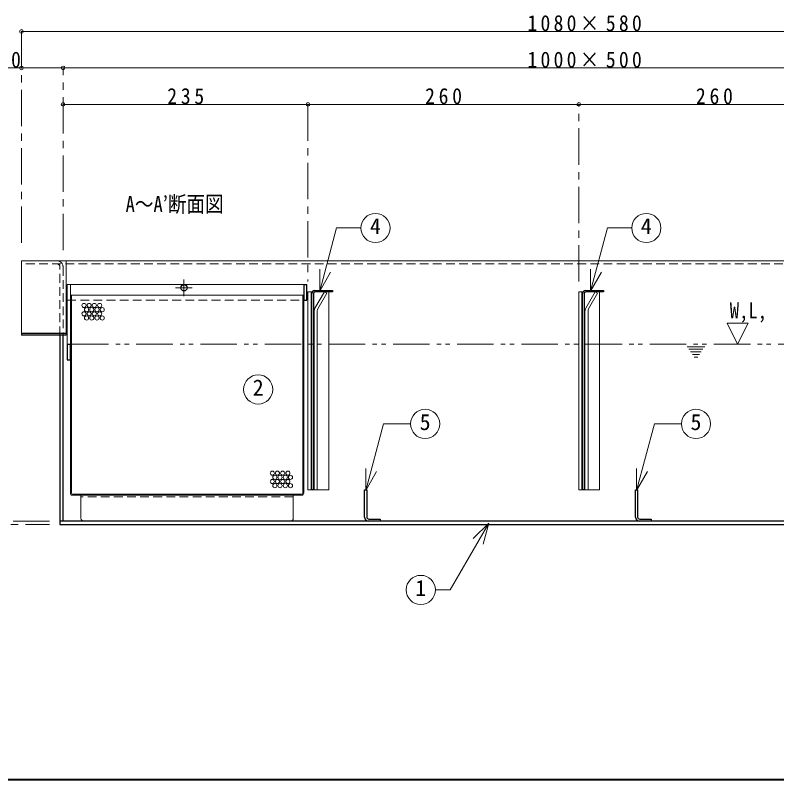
# Model space of a CAD drawing. Units: millimetres at full size, sheet at 1:7. Extents: x -1487 to 1348, y -983 to 984.
# Drawn here: x -846 to -115, y -983 to -250 of the extents above; entities that cross this region are included whole.
import ezdxf
from ezdxf.enums import TextEntityAlignment as Align

# ---------------------------------------------------------------- set-up
doc = ezdxf.new("R2010")
doc.units = ezdxf.units.MM
doc.header["$LTSCALE"] = 7
doc.header["$PDMODE"] = 32
doc.header["$PDSIZE"] = 3.5
for name, pattern in [('CHAIN1', [8, 5, -1, 1, -1]), ('DASHED1', [1.8, 1.2, -0.6]), ('DOUBLE_CHAIN1', [8.8, 5, -1, 0.6, -0.6, 0.6, -1])]:
    doc.linetypes.add(name, pattern=pattern)
doc.layers.add('0-A', color=4, linetype='Continuous', lineweight=9)
doc.styles.add('ＭＳ ゴシック', font='')
doc.styles.get('ＭＳ ゴシック').set_extended_font_data('MS Gothic')

msp = doc.modelspace()

# ---------------------------------------------------------------- linework, layer by layer
at = {"layer": '0-A', "linetype": 'CHAIN1'}
for p, q in [((-839.857, -265.487), (-839.857, -475.487)), ((-799.857, -475.487), (-799.857, -300.487)), ((-564.857, -335.487), (-564.857, -505.487)), ((-304.857, -505.487), (-304.857, -335.487)), ((-683.846, -503.487), (-683.846, -519.487)), ((-691.846, -511.487), (-675.846, -511.487)), ((-1059.857, -738.487), (-812.857, -738.487)), ((-812.857, -735.487), (-1024.857, -735.487))]:
    msp.add_line(p, q, dxfattribs=at)
at = {"layer": '0-A'}
for p, q in [((240.143, -265.487), (-839.857, -265.487)), ((-874.857, -300.487), (-799.857, -300.487)), ((200.143, -300.487), (-799.857, -300.487)), ((-799.857, -335.487), (-564.857, -335.487)), ((-564.857, -335.487), (-304.857, -335.487)), ((-304.857, -335.487), (-44.857, -335.487)), ((206.143, -485.487), (-796.857, -485.487)), ((-792.857, -508.487), (-568.846, -508.487)), ((-569.846, -518.487), (-791.857, -518.487)), ((-561.857, -515.487), (-560.705, -515.487)), ((-544.857, -705.487), (-544.857, -515.487)), ((-301.857, -515.487), (-300.705, -515.487)), ((-284.857, -705.487), (-284.857, -515.487)), ((-561.857, -705.487), (-561.107, -705.487)), ((-558.857, -705.487), (-559.607, -705.487)), ((-555.857, -705.487), (-544.857, -705.487)), ((-301.857, -705.487), (-301.107, -705.487)), ((-298.857, -705.487), (-299.607, -705.487)), ((-295.857, -705.487), (-284.857, -705.487))]:
    msp.add_line(p, q, dxfattribs=at)
at = {"layer": '0-A', "color": 7, "lineweight": 18}
for p, q in [((-553.532, -514.607), (-537.324, -454.12)), ((-514.011, -454.12), (-537.324, -454.12)), ((-293.532, -514.607), (-277.324, -454.12)), ((-254.011, -454.12), (-277.324, -454.12)), ((-839.857, -485.487), (-839.857, -555.487)), ((-796.857, -485.487), (-839.857, -485.487)), ((-796.857, -485.487), (-796.857, -555.487)), ((-553.532, -514.607), (-553.532, -493.607)), ((-553.532, -514.607), (-543.032, -496.421)), ((-293.532, -514.607), (-293.532, -493.607)), ((-293.532, -514.607), (-283.032, -496.421)), ((-795.857, -508.487), (-792.857, -508.487)), ((-795.857, -508.487), (-795.857, -565.487)), ((-792.857, -565.487), (-792.857, -508.487)), ((-792.857, -518.487), (-791.857, -518.487)), ((-791.857, -708.487), (-791.857, -518.487)), ((-569.846, -518.487), (-568.846, -518.487)), ((-569.846, -708.487), (-569.846, -518.487)), ((-561.857, -515.487), (-564.857, -515.487)), ((-564.857, -515.487), (-564.857, -705.487)), ((-561.857, -515.487), (-561.857, -705.487)), ((-558.054, -531.095), (-549.042, -515.487)), ((-546.792, -516.786), (-555.455, -531.791)), ((-549.042, -515.487), (-546.792, -516.786)), ((-301.857, -515.487), (-304.857, -515.487)), ((-304.857, -515.487), (-304.857, -705.487)), ((-301.857, -515.487), (-301.857, -705.487)), ((-298.054, -531.095), (-289.042, -515.487)), ((-286.792, -516.786), (-295.455, -531.791)), ((-289.042, -515.487), (-286.792, -516.786)), ((-568.846, -708.487), (-568.846, -523.487)), ((-558.857, -705.487), (-558.857, -534.095)), ((-555.857, -533.291), (-555.857, -705.487)), ((-298.857, -705.487), (-298.857, -534.095)), ((-295.857, -533.291), (-295.857, -705.487)), ((-792.857, -708.487), (-792.857, -580.487)), ((-509.37, -705.932), (-492.268, -642.105)), ((-492.268, -642.105), (-466.313, -642.105)), ((-249.37, -705.932), (-232.268, -642.105)), ((-232.268, -642.105), (-206.313, -642.105)), ((-509.37, -705.932), (-509.37, -684.932)), ((-509.37, -705.932), (-498.87, -687.745)), ((-249.37, -705.932), (-249.37, -684.932)), ((-249.37, -705.932), (-238.87, -687.745)), ((-570.846, -709.487), (-790.857, -709.487)), ((-570.846, -710.487), (-790.857, -710.487)), ((-782.857, -732.487), (-782.857, -710.487)), ((-578.846, -732.487), (-578.846, -710.487)), ((-564.857, -705.487), (-561.857, -705.487)), ((-558.857, -705.487), (-555.857, -705.487)), ((-304.857, -705.487), (-301.857, -705.487)), ((-298.857, -705.487), (-295.857, -705.487)), ((-391.324, -737.35), (-406.173, -752.199)), ((-391.324, -737.35), (-396.759, -757.634))]:
    msp.add_line(p, q, dxfattribs=at)
at = {"layer": '0-A', "color": 7, "linetype": 'DASHED1', "lineweight": 18}
for p, q in [((206.143, -488.487), (-839.857, -488.487)), ((-802.857, -556.987), (-802.857, -491.487)), ((-799.857, -491.487), (-799.857, -556.987))]:
    msp.add_line(p, q, dxfattribs=at)
at = {"layer": '0-A', "color": 5, "lineweight": 25}
for p, q in [((-568.846, -508.487), (-565.857, -508.487)), ((-568.846, -508.487), (-568.846, -523.487)), ((-565.857, -523.487), (-565.857, -508.487)), ((-561.107, -705.487), (-561.107, -516.987)), ((-559.607, -516.987), (-559.607, -705.487)), ((-541.107, -515.487), (-558.167, -515.487)), ((-558.107, -513.987), (-541.107, -513.987)), ((-541.107, -513.987), (-541.107, -515.487)), ((-301.107, -705.487), (-301.107, -516.987)), ((-299.607, -516.987), (-299.607, -705.487)), ((-281.107, -515.487), (-298.167, -515.487)), ((-298.107, -513.987), (-281.107, -513.987)), ((-281.107, -513.987), (-281.107, -515.487)), ((-568.846, -523.487), (-565.857, -523.487)), ((-839.857, -555.487), (-839.857, -556.987)), ((-796.857, -555.487), (-839.857, -555.487)), ((-802.857, -556.987), (-802.857, -738.487)), ((-799.857, -735.487), (-799.857, -556.987)), ((-795.857, -565.487), (-795.857, -580.487)), ((-795.857, -565.487), (-792.857, -565.487)), ((-792.857, -580.487), (-792.857, -565.487)), ((-795.857, -580.487), (-792.857, -580.487)), ((-559.607, -705.487), (-561.107, -705.487)), ((-510.357, -731.487), (-510.357, -705.487)), ((-510.357, -705.487), (-508.357, -705.487)), ((-508.357, -705.487), (-508.357, -731.487)), ((-299.607, -705.487), (-301.107, -705.487)), ((-250.357, -731.487), (-250.357, -705.487)), ((-250.357, -705.487), (-248.357, -705.487)), ((-248.357, -705.487), (-248.357, -731.487)), ((203.143, -735.487), (-802.857, -735.487))]:
    msp.add_line(p, q, dxfattribs=at)
at = {"layer": '0-A', "linetype": 'DASHED1'}
for p, q in [((-795.857, -523.487), (-568.846, -523.487)), ((-578.846, -711.987), (-782.857, -711.987))]:
    msp.add_line(p, q, dxfattribs=at)
at = {"layer": '0-A', "linetype": 'DOUBLE_CHAIN1'}
for p, q in [((-791.137, -565.487), (35.143, -565.487)), ((-183.944, -568.031), (-200.807, -568.031)), ((-199.121, -570.531), (-185.631, -570.531)), ((-187.317, -573.031), (-197.434, -573.031)), ((-195.748, -575.531), (-189.003, -575.531)), ((-190.689, -578.031), (-194.062, -578.031))]:
    msp.add_line(p, q, dxfattribs=at)
at = {"layer": '0-A', "color": 1, "lineweight": 40}
msp.add_line((1347.643, -983.487), (-1487.357, -983.487), dxfattribs=at)
at = {"layer": '0-A'}
msp.add_lwpolyline([(-152.376, -565.531), (-142.376, -545.531), (-162.376, -545.531)], close=True, dxfattribs=at)
at = {"layer": '0-A', "color": 5, "lineweight": 25}
for points in [[(-796.857, -555.487), (-796.857, -556.987), (-839.857, -556.987)], [(-802.857, -738.487), (203.143, -738.487), (203.143, -625.987)], [(-506.357, -733.487), (-495.357, -733.487), (-495.357, -735.487)], [(-246.357, -733.487), (-235.357, -733.487), (-235.357, -735.487)]]:
    msp.add_lwpolyline(points, dxfattribs=at)
at = {"layer": '0-A', "color": 7, "lineweight": 18}
msp.add_lwpolyline([(-391.324, -737.35), (-428.304, -801.401), (-442.503, -801.401)], dxfattribs=at)
for centre in [(-500.011, -454.12), (-240.011, -454.12), (-612.529, -609.026), (-452.313, -642.105), (-192.313, -642.105), (-456.503, -801.401)]:
    msp.add_circle(centre, 14, dxfattribs=at)
at = {"layer": '0-A', "color": 5, "lineweight": 25}
msp.add_circle((-683.846, -511.487), 3, dxfattribs=at)
at = {"layer": '0-A'}
for centre in [(-779.798, -528.456), (-774.798, -528.456), (-769.798, -528.456), (-764.798, -528.456), (-779.798, -536.456), (-777.298, -532.456), (-774.798, -536.456), (-772.298, -532.456), (-769.798, -536.456), (-767.298, -532.456), (-764.798, -536.456), (-762.298, -532.456), (-777.298, -540.456), (-772.298, -540.456), (-767.298, -540.456), (-762.298, -540.456), (-599.054, -689.346), (-594.054, -689.346), (-589.054, -689.346), (-584.054, -689.346), (-599.054, -697.346), (-596.554, -693.346), (-594.054, -697.346), (-591.554, -693.346), (-589.054, -697.346), (-586.554, -693.346), (-584.054, -697.346), (-581.554, -693.346), (-596.554, -701.346), (-591.554, -701.346), (-586.554, -701.346), (-581.554, -701.346)]:
    msp.add_circle(centre, 2, dxfattribs=at)
at = {"layer": '0-A', "color": 7, "linetype": 'DASHED1', "lineweight": 18}
for radius in [6, 3]:
    msp.add_arc((-805.857, -491.487), radius, 0, 90, dxfattribs=at)
at = {"layer": '0-A', "color": 5, "lineweight": 25}
for centre, radius, start, end in [((-558.107, -516.987), 3, 92.27697, 180), ((-558.107, -516.987), 1.5, 92.27697, 180), ((-298.107, -516.987), 3, 92.27697, 180), ((-298.107, -516.987), 1.5, 92.27697, 180), ((-506.357, -731.487), 4, 180, 270), ((-506.357, -731.487), 2, 180, 270), ((-246.357, -731.487), 4, 180, 270), ((-246.357, -731.487), 2, 180, 270)]:
    msp.add_arc(centre, radius, start, end, dxfattribs=at)
at = {"layer": '0-A', "color": 7, "lineweight": 18}
for centre, radius, start, end in [((-558.107, -516.987), 3, 90, 92.27697), ((-298.107, -516.987), 3, 90, 92.27697), ((-552.857, -534.095), 6, 150, 180), ((-552.857, -533.291), 3, 150, 180), ((-292.857, -534.095), 6, 150, 180), ((-292.857, -533.291), 3, 150, 180), ((-790.857, -708.487), 2, 180, 270), ((-790.857, -708.487), 1, 180, 270), ((-570.846, -708.487), 2, 270, 0), ((-570.846, -708.487), 1, 270, 0), ((-779.857, -732.487), 3, 180, 270), ((-581.846, -732.487), 3, 270, 0)]:
    msp.add_arc(centre, radius, start, end, dxfattribs=at)
at = {"layer": '0-A'}
for p in [(-839.857, -265.487), (-839.857, -300.487), (-799.857, -300.487), (-799.857, -335.487), (-564.857, -335.487), (-304.857, -335.487)]:
    msp.add_point(p, dxfattribs=at)

# ---------------------------------------------------------------- texts
at = {"layer": '0-A', "color": 7, "style": 'ＭＳ ゴシック', "width": 0.85}
for s, p in [('A～A’断面図', (-739.857, -443.487)), ('W,L,', (-159.876, -545.531))]:
    msp.add_text(s, height=15.4, dxfattribs=at).set_placement(p, align=Align.BOTTOM_LEFT)
at = {"layer": '0-A', "color": 7, "style": 'ＭＳ ゴシック'}
for s, p in [('4', (-505.261, -464.62)), ('4', (-245.261, -464.62)), ('2', (-617.779, -619.526)), ('5', (-457.563, -652.605)), ('5', (-197.563, -652.605)), ('1', (-461.753, -811.901))]:
    msp.add_text(s, height=15.4, dxfattribs=at).set_placement(p, align=Align.BOTTOM_LEFT)
at = {"layer": '0-A', "color": 7, "char_height": 15.4, "attachment_point": 7, "style": 'ＭＳ ゴシック'}
for s, insert in [('\\T1.33;\\W0.9;1080×580', (-354.107, -265.487)), ('\\T1.36;\\W0.9;40', (-862.607, -300.487)), ('\\T1.33;\\W0.9;1000×500', (-354.107, -300.487)), ('\\T1.38;\\W0.9;235', (-699.857, -335.487)), ('\\T1.38;\\W0.9;260', (-452.357, -335.487)), ('\\T1.38;\\W0.9;260', (-192.357, -335.487))]:
    msp.add_mtext(s, dxfattribs=dict(at, insert=insert))

doc.saveas('drawing.dxf')
